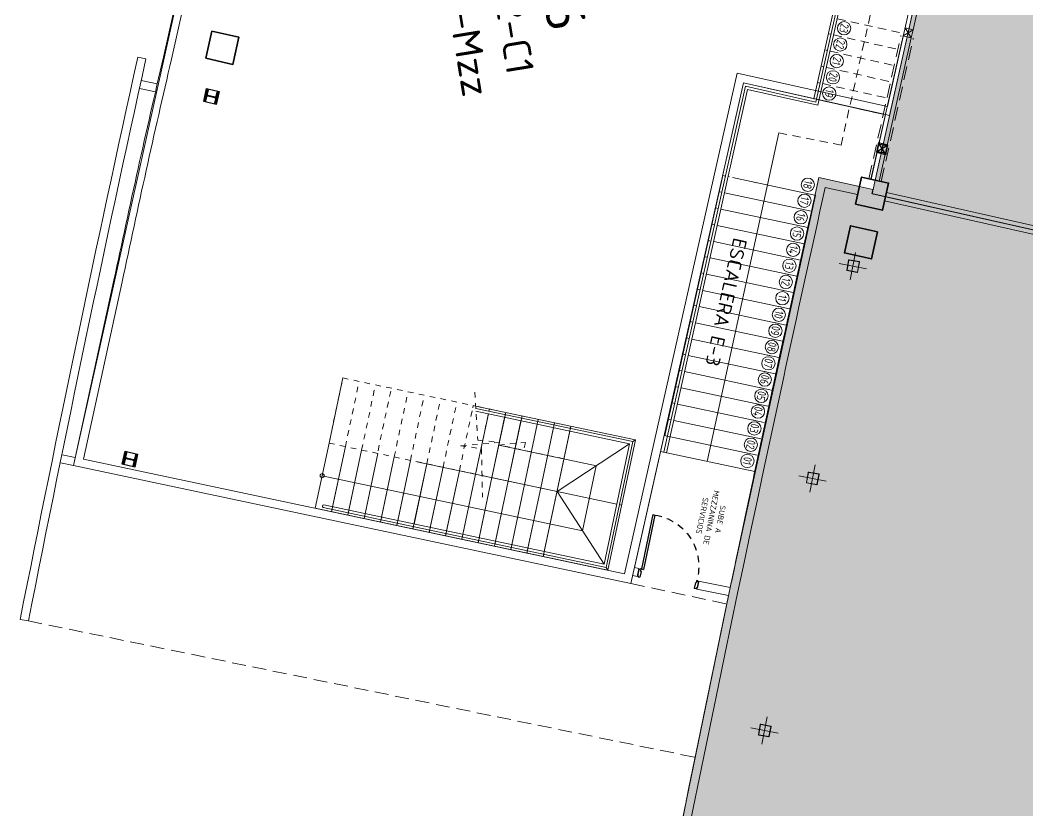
# Model space of a CAD drawing. Header units: metres. Extents: x 2 to 659295185, y -28 to 1124222152.
# Drawn here: x 655417.45 to 655435.61, y 1126618.58 to 1126632.83 of the extents above; entities that cross this region are included whole.
import ezdxf
from ezdxf.enums import TextEntityAlignment as Align

# ---------------------------------------------------------------- set-up
doc = ezdxf.new("R2010")
doc.units = ezdxf.units.M
doc.header["$MEASUREMENT"] = 0
for name, pattern in [('CCSM_C1_CUERPO CK$0$HIDDEN', [0.375, 0.25, -0.125]), ('CCSM_C1_CUERPO HP$0$CONTINUA', [0]), ('CCSM_C1_CUERPO HP$0$DASHED', [0.75, 0.5, -0.25]), ('CCSM_C1_CUERPO HP$0$HIDDEN', [0.375, 0.25, -0.125]), ('CONTINUA', [0]), ('HIDDEN', [0.375, 0.25, -0.125])]:
    doc.linetypes.add(name, pattern=pattern)
doc.layers.get('0').update_dxf_attribs({"linetype": 'CONTINUOUS'})
for name, color, linetype in [('A-VISTA 2', 3, 'CONTINUOUS'), ('CCSM_C1_CUERPO HP$0$-aa_niveles reales mz', 60, 'CONTINUOUS'), ('CCSM_C1_CUERPO HP$0$A-LOCAL ID', 7, 'CONTINUOUS'), ('CCSM_C1_CUERPO HP$0$A-PARED', 2, 'CCSM_C1_CUERPO HP$0$CONTINUA'), ('CCSM_C1_CUERPO HP$0$A-PROYECCIONES', 5, 'CCSM_C1_CUERPO HP$0$DASHED'), ('CCSM_C1_CUERPO HP$0$A-PUERTA', 5, 'CCSM_C1_CUERPO HP$0$CONTINUA'), ('CCSM_C1_CUERPO HP$0$A-TEXTOS AREAS', 9, 'CONTINUOUS'), ('CCSM_C1_CUERPO HP$0$A-VISTA 4', 8, 'CONTINUOUS'), ('CCSM_C1_CUERPO HP$0$EQUIPOS', 60, 'CONTINUOUS'), ('CCSM_C1_CUERPO HP$0$ID_AREA EXACTA', 7, 'CONTINUOUS'), ('CCSM_C1_CUERPO HP$0$ID_Nº LOCAL', 7, 'CONTINUOUS'), ('CCSM_C1_CUERPO HP$0$ID_RUBRO', 7, 'CONTINUOUS'), ('CCSM_C1_CUERPO HP$0$ID_USO', 7, 'CONTINUOUS'), ('CCSM_XREF ESTRUCTURA15$0$E_PLANCHAS P', 67, 'CONTINUOUS'), ('CCSM_XREF ESTRUCTURA15$0$PLANCHAS VERIFICADAS ANDENES  Y AMPLIACION LOCALES H Y N 12-05-2011', 8, 'CONTINUOUS')]:
    doc.layers.add(name, color=color, linetype=linetype)
doc.layers.add('CCSM_C1_CUERPO HP$0$A-AREAS COMERCIALES', color=151, linetype='CONTINUOUS', plot=False)
doc.layers.add('CCSM_C1_CUERPO HP$0$CCLA CORRECCIONES', color=40, linetype='CONTINUOUS', plot=False)
for name, color, linetype, lineweight in [('CCSM_C1_CUERPO HP$0$A-ESCALERAS', 7, 'CONTINUOUS', 5), ('CCSM_XREF ESTRUCTURA15$0$E-CA-COLUMNA', 2, 'CONTINUOUS', 35), ('CCSM_XREF ESTRUCTURA15$0$E-CH-COLUMNA', 2, 'CONTINUOUS', 35), ('CCSM_XREF ESTRUCTURA15$0$E-CP COLUMNAS', 2, 'CONTINUOUS', 35), ('LOCALES PROPIOS', 101, 'CONTINUA', 0), ('XREF ESCALERAS', 252, 'CONTINUOUS', 0)]:
    doc.layers.add(name, color=color, linetype=linetype, lineweight=lineweight)
doc.styles.add('CCSM_C1_CUERPO HP$0$ROMANS', font='romans__.ttf')

# ---------------------------------------------------------------- blocks, each defined once
blk = doc.blocks.new('CCSM_C1_CUERPO HP$0$refuerzos')
at = {"layer": 'CCSM_C1_CUERPO HP$0$-aa_niveles reales mz'}
blk.add_lwpolyline([(-1005676.254, 829072.727), (-1005676.254, 829072.377), (-1005675.904, 829072.377), (-1005675.904, 829072.727)], close=True, dxfattribs=at)
at = {"layer": 'CCSM_C1_CUERPO HP$0$EQUIPOS'}
blk.add_line((-1005676.254, 829072.727), (-1005675.904, 829072.377), dxfattribs=at)
blk.add_lwpolyline([(-1005676.254, 829072.377), (-1005676.223, 829072.377), (-1005676.223, 829072.546), (-1005675.936, 829072.546), (-1005675.936, 829072.377), (-1005675.904, 829072.377), (-1005675.904, 829072.727), (-1005675.936, 829072.727), (-1005675.936, 829072.558), (-1005676.223, 829072.558), (-1005676.223, 829072.727), (-1005676.254, 829072.727)], close=True, dxfattribs=at)
blk = doc.blocks.new('CCSM_C1_CUERPO HP$0$refuerzos1')
at = {"layer": 'CCSM_C1_CUERPO HP$0$EQUIPOS'}
blk.add_line((-1005675.904, 829072.727), (-1005676.254, 829072.377), dxfattribs=at)
at = {"layer": 'CCSM_C1_CUERPO HP$0$A-PARED'}
blk.add_blockref('CCSM_C1_CUERPO HP$0$refuerzos', (0, 0), dxfattribs=at)
blk = doc.blocks.new('CCSM_C1_CUERPO HP$0$A$C1D910B55')
for p, q in [((-1.07, 0.382), (-1.085, 0.344)), ((-1.07, 0.382), (-0.142, 0.009)), ((-1.085, 0.344), (-0.157, -0.029)), ((-0.142, 0.009), (-0.157, -0.029)), ((-0.131, 0.036), (-0.138, 0.018)), ((-0.138, 0.018), (-0.097, 0.001)), ((-0.117, 0.031), (-0.131, 0.036)), ((-0.111, 0.045), (-0.117, 0.031)), ((-0.097, 0.001), (-0.102, -0.013)), ((-0.102, -0.013), (-0.005, -0.052)), ((0, 0), (-0.006, -0.014)), ((-0.006, -0.014), (0.008, -0.02)), ((0.008, -0.02), (-0.005, -0.052)), ((-0.53, -0.956), (-0.522, -0.938)), ((-0.516, -0.962), (-0.53, -0.956)), ((-0.522, -0.938), (-0.481, -0.955)), ((-0.522, -0.976), (-0.516, -0.962)), ((-0.481, -0.955), (-0.475, -0.941)), ((-0.475, -0.941), (-0.378, -0.98)), ((-0.41, -1.021), (-0.405, -1.007)), ((-0.405, -1.007), (-0.391, -1.012)), ((-0.391, -1.012), (-0.378, -0.98))]:
    blk.add_line(p, q)
at = {"ltscale": 0.5}
for p, q in [((-0.111, 0.045), (0, 0)), ((-0.522, -0.976), (-0.41, -1.021))]:
    blk.add_line(p, q, dxfattribs=at)
at = {"color": 8, "linetype": 'CCSM_C1_CUERPO HP$0$HIDDEN', "ltscale": 0.5}
blk.add_arc((-0.24, -0.049), 0.932, 155.0029, 252.3562, dxfattribs=at)
blk = doc.blocks.new('CCSM_C1_CUERPO HP$0$NUM ESCALON')
blk.add_circle((0, 0), 0.12)
at = {"style": 'CCSM_C1_CUERPO HP$0$ROMANS', "width": 0.75}
blk.add_attdef('00', text='', height=0.15, dxfattribs=at).set_placement((0, 0), align=Align.MIDDLE_CENTER)
blk = doc.blocks.new('CCSM_C1_CUERPO HP$0$IDENT LOCAL')
at = {"layer": 'CCSM_C1_CUERPO HP$0$ID_AREA EXACTA', "style": 'CCSM_C1_CUERPO HP$0$ROMANS'}
blk.add_attdef('AREA-EXACTA', text='', height=0.5, dxfattribs=at).set_placement((0, 1.245), align=Align.BOTTOM_CENTER)
at = {"layer": 'CCSM_C1_CUERPO HP$0$ID_Nº LOCAL', "style": 'CCSM_C1_CUERPO HP$0$ROMANS'}
blk.add_attdef('NºLOCAL', text='', height=0.7, dxfattribs=at).set_placement((0, 2.05), align=Align.BOTTOM_CENTER)
at = {"layer": 'CCSM_C1_CUERPO HP$0$ID_RUBRO', "style": 'CCSM_C1_CUERPO HP$0$ROMANS'}
blk.add_attdef('RUBRO', text='', height=0.35, dxfattribs=at).set_placement((0, 0.395), align=Align.BOTTOM_CENTER)
at = {"layer": 'CCSM_C1_CUERPO HP$0$ID_USO', "style": 'CCSM_C1_CUERPO HP$0$ROMANS'}
blk.add_attdef('USO', text='', height=0.35, dxfattribs=at).set_placement((0, -0.455), align=Align.BOTTOM_CENTER)
blk = doc.blocks.new('CCSM_XREF ESTRUCTURA15$0$CCSM_COLUMNA REC')
at = {"layer": 'CCSM_XREF ESTRUCTURA15$0$E-CA-COLUMNA'}
blk.add_lwpolyline([(-0.25, -0.25), (0.25, -0.25), (0.25, 0.25), (-0.25, 0.25)], close=True, dxfattribs=at)
blk = doc.blocks.new('CCSM_XREF ESTRUCTURA15$0$A$C44311C89')
at = {"layer": 'CCSM_XREF ESTRUCTURA15$0$E-CP COLUMNAS'}
blk.add_lwpolyline([(-0.162, -0.103), (-0.028, -0.103, -0.410123), (-0.01, -0.121), (-0.01, -0.2), (0, -0.2), (0, 0), (-0.01, 0), (-0.01, -0.079, -0.410123), (-0.028, -0.097), (-0.162, -0.097, -0.410123), (-0.18, -0.079), (-0.18, 0), (-0.19, 0), (-0.19, -0.2), (-0.18, -0.2), (-0.18, -0.121, -0.418316), (-0.162, -0.103)], format="xyb", dxfattribs=at)
at = {"layer": 'CCSM_XREF ESTRUCTURA15$0$E_PLANCHAS P'}
blk.add_lwpolyline([(-0.21, 0.02), (0.02, 0.02), (0.02, -0.22), (-0.21, -0.22)], close=True, dxfattribs=at)
blk = doc.blocks.new('stairs3')
for p, q in [((655563.519, 1126395.991), (655562.335, 1126395.797)), ((655563.519, 1126395.991), (655562.335, 1126395.797)), ((655563.103, 1126391.667), (655565.383, 1126392.04))]:
    blk.add_line(p, q)
at = {"layer": 'XREF ESCALERAS'}
for p, q in [((655564.703, 1126396.185), (655563.519, 1126395.991)), ((655564.703, 1126396.185), (655563.519, 1126395.991)), ((655564.111, 1126396.088), (655564.887, 1126391.356)), ((655565.575, 1126390.866), (655564.703, 1126396.185)), ((655565.575, 1126390.866), (655564.703, 1126396.185)), ((655565.472, 1126390.94), (655564.637, 1126396.034)), ((655565.529, 1126390.899), (655564.686, 1126396.041)), ((655564.752, 1126395.889), (655563.568, 1126395.695)), ((655564.663, 1126395.874), (655563.568, 1126395.695)), ((655564.752, 1126395.889), (655564.712, 1126395.882)), ((655564.8, 1126395.593), (655563.616, 1126395.399)), ((655564.711, 1126395.578), (655563.616, 1126395.399)), ((655564.8, 1126395.593), (655564.761, 1126395.586)), ((655563.665, 1126395.103), (655564.849, 1126395.297)), ((655563.665, 1126395.103), (655564.76, 1126395.282)), ((655564.809, 1126395.29), (655564.849, 1126395.297)), ((655563.713, 1126394.807), (655564.897, 1126395.001)), ((655564.858, 1126394.994), (655564.897, 1126395.001)), ((655563.713, 1126394.807), (655564.808, 1126394.986)), ((655563.762, 1126394.511), (655564.946, 1126394.705)), ((655563.762, 1126394.511), (655564.857, 1126394.69)), ((655564.906, 1126394.698), (655564.946, 1126394.705)), ((655563.785, 1126394.367), (655564.198, 1126391.846)), ((655563.81, 1126394.215), (655564.994, 1126394.409)), ((655563.81, 1126394.215), (655564.906, 1126394.394)), ((655564.955, 1126394.402), (655564.994, 1126394.409)), ((655563.859, 1126393.919), (655565.043, 1126394.113)), ((655563.859, 1126393.919), (655564.954, 1126394.098)), ((655565.003, 1126394.106), (655565.043, 1126394.113)), ((655563.907, 1126393.622), (655565.091, 1126393.817)), ((655563.907, 1126393.622), (655565.003, 1126393.802)), ((655565.052, 1126393.81), (655565.091, 1126393.817)), ((655562.762, 1126393.435), (655562.723, 1126393.428)), ((655563.207, 1126390.478), (655562.73, 1126393.384)), ((655563.24, 1126390.524), (655562.772, 1126393.38)), ((655563.281, 1126390.581), (655562.823, 1126393.374)), ((655563.956, 1126393.326), (655565.14, 1126393.521)), ((655563.956, 1126393.326), (655565.051, 1126393.506)), ((655565.1, 1126393.514), (655565.14, 1126393.521)), ((655563.956, 1126393.326), (655562.86, 1126393.147)), ((655564.004, 1126393.03), (655565.188, 1126393.224)), ((655564.004, 1126393.03), (655565.1, 1126393.21)), ((655565.149, 1126393.218), (655565.188, 1126393.224)), ((655562.811, 1126393.139), (655562.772, 1126393.132)), ((655563.207, 1126390.478), (655562.787, 1126393.04)), ((655564.004, 1126393.03), (655562.82, 1126392.836)), ((655564.004, 1126393.03), (655562.909, 1126392.851)), ((655562.86, 1126392.843), (655562.82, 1126392.836)), ((655563.703, 1126391.159), (655563.412, 1126392.933)), ((655564.026, 1126392.897), (655564.198, 1126391.846)), ((655564.053, 1126392.734), (655565.237, 1126392.928)), ((655564.053, 1126392.734), (655565.148, 1126392.914)), ((655565.198, 1126392.922), (655565.237, 1126392.928)), ((655564.053, 1126392.734), (655562.869, 1126392.54)), ((655564.053, 1126392.734), (655562.957, 1126392.555)), ((655564.101, 1126392.438), (655565.286, 1126392.632)), ((655565.246, 1126392.626), (655565.286, 1126392.632)), ((655562.908, 1126392.547), (655562.869, 1126392.54)), ((655564.101, 1126392.438), (655565.197, 1126392.618)), ((655564.101, 1126392.438), (655562.917, 1126392.244)), ((655564.101, 1126392.438), (655563.006, 1126392.259)), ((655564.15, 1126392.142), (655565.334, 1126392.336)), ((655564.15, 1126392.142), (655565.245, 1126392.322)), ((655565.295, 1126392.33), (655565.334, 1126392.336)), ((655562.957, 1126392.251), (655562.917, 1126392.244)), ((655564.15, 1126392.142), (655562.966, 1126391.948)), ((655564.15, 1126392.142), (655563.054, 1126391.963)), ((655563.005, 1126391.955), (655562.966, 1126391.948)), ((655563.014, 1126391.652), (655565.383, 1126392.04)), ((655563.103, 1126391.667), (655565.294, 1126392.026)), ((655565.343, 1126392.034), (655565.383, 1126392.04)), ((655564.198, 1126391.846), (655563.282, 1126390.581)), ((655564.198, 1126391.846), (655565.471, 1126390.94)), ((655564.198, 1126391.846), (655564.376, 1126390.761)), ((655563.014, 1126391.652), (655563.054, 1126391.659)), ((655564.887, 1126391.356), (655563.703, 1126391.162)), ((655563.207, 1126390.478), (655565.575, 1126390.866)), ((655563.207, 1126390.478), (655565.575, 1126390.866)), ((655563.24, 1126390.524), (655565.529, 1126390.899)), ((655563.281, 1126390.581), (655565.472, 1126390.94)), ((655565.529, 1126390.899), (655565.575, 1126390.866)), ((655564.384, 1126390.711), (655564.391, 1126390.672)), ((655564.384, 1126390.711), (655564.391, 1126390.672)), ((655563.24, 1126390.524), (655563.207, 1126390.478))]:
    blk.add_line(p, q, dxfattribs=at)
at = {"layer": 'XREF ESCALERAS', "linetype": 'HIDDEN', "ltscale": 0.02}
for p, q in [((655563.519, 1126395.991), (655562.335, 1126395.797)), ((655562.335, 1126395.797), (655562.73, 1126393.384)), ((655563.568, 1126395.695), (655562.383, 1126395.501)), ((655563.616, 1126395.399), (655562.432, 1126395.205)), ((655563.616, 1126395.103), (655562.432, 1126394.909)), ((655563.713, 1126394.807), (655562.529, 1126394.613)), ((655563.762, 1126394.511), (655562.577, 1126394.317)), ((655563.81, 1126394.215), (655562.626, 1126394.02)), ((655563.859, 1126393.919), (655562.674, 1126393.724))]:
    blk.add_line(p, q, dxfattribs=at)
at = {"layer": 'XREF ESCALERAS', "linetype": 'CCSM_C1_CUERPO CK$0$HIDDEN', "ltscale": 0.02}
for p, q in [((655563.519, 1126395.991), (655563.785, 1126394.367)), ((655563.519, 1126395.991), (655564.026, 1126392.897)), ((655563.907, 1126393.622), (655562.723, 1126393.428)), ((655562.787, 1126393.04), (655562.73, 1126393.384)), ((655563.956, 1126393.326), (655562.772, 1126393.132))]:
    blk.add_line(p, q, dxfattribs=at)
for points in [[(655562.479, 1126393.412), (655563.342, 1126393.318), (655563.365, 1126392.919), (655563.46, 1126393.624), (655563.491, 1126393.243), (655564.362, 1126393.185)], [(655563.606, 1126391.749), (655563.412, 1126392.933), (655563.342, 1126392.457), (655563.486, 1126392.485)]]:
    blk.add_lwpolyline(points, dxfattribs=at)
at = {"layer": 'XREF ESCALERAS'}
blk.add_circle((655564.111, 1126396.088), 0.0379, dxfattribs=at)
blk.add_arc((655564.662, 1126396.031), 0.0258, 22.8201, 174.2948, dxfattribs=at)

msp = doc.modelspace()

# ---------------------------------------------------------------- hatches: boundary and pattern name
at = {"layer": 'LOCALES PROPIOS'}
for points in [[(655441.212, 1126640.1178), (655439.726, 1126633.4954), (655439.2198, 1126631.2393), (655439.1466, 1126631.2557), (655433.4521, 1126632.6053), (655435.4306, 1126641.4156)], [(655441.212, 1126640.1178), (655447.1406, 1126638.7866), (655444.5103, 1126627.0742), (655432.8034, 1126629.6967), (655433.4529, 1126632.6051), (655439.22, 1126631.2403), (655439.726, 1126633.4954)]]:
    msp.add_hatch(color=101, dxfattribs=at).paths.add_polyline_path(points)
h = msp.add_hatch(color=101, dxfattribs=at)
edge = h.paths.add_edge_path()
edge.add_line((655458.8488, 1126636.1563), (655457.5349, 1126630.3037))
edge.add_line((655457.5349, 1126630.3037), (655456.2187, 1126624.4413))
edge.add_line((655456.2187, 1126624.4413), (655456.0203, 1126623.5634))
edge.add_line((655456.0203, 1126623.5634), (655454.6943, 1126617.4988))
edge.add_line((655454.6943, 1126617.4988), (655453.4369, 1126611.4142))
edge.add_line((655453.4369, 1126611.4142), (655452.2504, 1126605.3198))
edge.add_line((655452.2504, 1126605.3198), (655451.1347, 1126599.2131))
edge.add_line((655451.1347, 1126599.2131), (655462.9514, 1126597.1235))
edge.add_line((655462.9514, 1126597.1235), (655460.9771, 1126585.1456))
edge.add_line((655460.9771, 1126585.1456), (655455.046, 1126586.0526))
edge.add_line((655455.046, 1126586.0526), (655449.1151, 1126586.9551))
edge.add_line((655449.1151, 1126586.9551), (655440.4809, 1126588.281))
edge.add_line((655440.4809, 1126588.281), (655437.2531, 1126588.7748))
edge.add_line((655437.2531, 1126588.7748), (655424.4306, 1126590.7362))
edge.add_arc((656034.1751, 1126495.8779), 617.0789, 167.4467516, 171.157344, ccw=False)
edge.add_line((655431.8478, 1126629.9981), (655432.8219, 1126629.7794))
edge.add_line((655432.8219, 1126629.7794), (655432.8008, 1126629.6973))
edge.add_line((655432.8008, 1126629.6973), (655444.5103, 1126627.0742))
edge.add_line((655444.5103, 1126627.0742), (655447.1406, 1126638.7866))
edge.add_line((655447.1406, 1126638.7866), (655458.8488, 1126636.1563))

# ---------------------------------------------------------------- linework, layer by layer
at = {"color": 5, "lineweight": 15}
for points in [[(655432.3826, 1126628.5092), (655432.3483, 1126628.329)], [(655432.388, 1126628.5082), (655432.3537, 1126628.3279)], [(655432.5715, 1126628.4761), (655432.3913, 1126628.5104)], [(655432.5725, 1126628.4815), (655432.3923, 1126628.5158)], [(655432.5394, 1126628.2926), (655432.5737, 1126628.4729)], [(655432.5448, 1126628.2916), (655432.5791, 1126628.4718)], [(655432.3549, 1126628.3193), (655432.5352, 1126628.285)], [(655432.3559, 1126628.3247), (655432.5362, 1126628.2904)], [(655431.6545, 1126624.6819), (655431.6202, 1126624.5016)], [(655431.6599, 1126624.6809), (655431.6256, 1126624.5006)], [(655431.8434, 1126624.6488), (655431.6631, 1126624.683)], [(655431.8444, 1126624.6542), (655431.6642, 1126624.6884)], [(655431.8113, 1126624.4653), (655431.8456, 1126624.6455)], [(655431.8167, 1126624.4642), (655431.851, 1126624.6445)], [(655431.6268, 1126624.492), (655431.807, 1126624.4577)], [(655431.6278, 1126624.4974), (655431.8081, 1126624.4631)], [(655430.7903, 1126620.139), (655430.756, 1126619.9588)], [(655430.7957, 1126620.138), (655430.7614, 1126619.9578)], [(655430.9791, 1126620.1059), (655430.7989, 1126620.1402)], [(655430.9802, 1126620.1113), (655430.7999, 1126620.1456)], [(655430.947, 1126619.9224), (655430.9813, 1126620.1027)], [(655430.9524, 1126619.9214), (655430.9867, 1126620.1017)], [(655430.7625, 1126619.9491), (655430.9428, 1126619.9148)], [(655430.7636, 1126619.9545), (655430.9438, 1126619.9202)]]:
    msp.add_lwpolyline(points, dxfattribs=at)
for centre, radius, start, end in [((655432.3907, 1126628.5077), 0.00825, 79.22856, 169.22856), ((655432.3907, 1126628.5077), 0.00275, 79.22856, 169.22856), ((655432.571, 1126628.4734), 0.00275, 349.22856, 79.22856), ((655432.571, 1126628.4734), 0.00825, 349.22856, 79.22856), ((655432.3564, 1126628.3274), 0.00825, 169.22856, 259.22856), ((655432.3564, 1126628.3274), 0.00275, 169.22856, 259.22856), ((655432.5367, 1126628.2931), 0.00825, 259.22856, 349.22856), ((655432.5367, 1126628.2931), 0.00275, 259.22856, 349.22856), ((655431.6626, 1126624.6803), 0.00825, 79.22856, 169.22856), ((655431.6626, 1126624.6803), 0.00275, 79.22856, 169.22856), ((655431.8429, 1126624.6461), 0.00275, 349.22856, 79.22856), ((655431.8429, 1126624.6461), 0.00825, 349.22856, 79.22856), ((655431.6283, 1126624.5001), 0.00825, 169.22856, 259.22856), ((655431.6283, 1126624.5001), 0.00275, 169.22856, 259.22856), ((655431.8086, 1126624.4658), 0.00825, 259.22856, 349.22856), ((655431.8086, 1126624.4658), 0.00275, 259.22856, 349.22856), ((655430.7984, 1126620.1375), 0.00825, 79.22856, 169.22856), ((655430.7984, 1126620.1375), 0.00275, 79.22856, 169.22856), ((655430.9786, 1126620.1032), 0.00275, 349.22856, 79.22856), ((655430.9786, 1126620.1032), 0.00825, 349.22856, 79.22856), ((655430.7641, 1126619.9572), 0.00825, 169.22856, 259.22856), ((655430.7641, 1126619.9572), 0.00275, 169.22856, 259.22856), ((655430.9443, 1126619.9229), 0.00825, 259.22856, 349.22856), ((655430.9443, 1126619.9229), 0.00275, 259.22856, 349.22856)]:
    msp.add_arc(centre, radius, start, end, dxfattribs=at)
at = {"layer": 'A-VISTA 2', "lineweight": 15}
for points in [[(655432.4127, 1126628.1556), (655432.5061, 1126628.6468)], [(655432.705, 1126628.3545), (655432.2138, 1126628.4479)], [(655431.6845, 1126624.3283), (655431.778, 1126624.8195)], [(655431.9769, 1126624.5272), (655431.4857, 1126624.6206)], [(655430.8203, 1126619.7855), (655430.9137, 1126620.2766)], [(655431.1126, 1126619.9843), (655430.6214, 1126620.0778)]]:
    msp.add_lwpolyline(points, dxfattribs=at)
at = {"layer": 'CCSM_C1_CUERPO HP$0$A-AREAS COMERCIALES', "lineweight": 5}
for points in [[(655418.4143, 1126624.8056), (655428.4564, 1126622.6788), (655430.4888, 1126631.7029), (655432.9161, 1126631.1596), (655433.0462, 1126631.1305), (655433.121, 1126631.1138), (655435.4321, 1126641.4152), (655424.7003, 1126643.821), (655424.7534, 1126644.0017), (655422.8076, 1126644.5737)], [(655441.2119, 1126640.1172), (655438.5823, 1126628.4093), (655435.6163, 1126629.0752), (655432.8057, 1126629.7062), (655433.4455, 1126632.5631), (655435.4321, 1126641.4152), (655441.2119, 1126640.1172)]]:
    msp.add_lwpolyline(points, close=True, dxfattribs=at)
msp.add_lwpolyline([(655432.8199, 1126629.7799), (655432.803, 1126629.7068), (655444.512, 1126627.078), (655447.1406, 1126638.7866), (655458.8493, 1126636.1586), (655456.1192, 1126624.0021), (655455.9326, 1126623.1731, 0.0113026), (655451.1345, 1126599.2119), (655462.9514, 1126597.1235, 0.005773), (655461.9295, 1126591.1402), (655460.9777, 1126585.1455, -0.0001385), (655449.1151, 1126586.9602), (655440.4809, 1126588.2809), (655440.47, 1126588.21), (655424.4206, 1126590.6716, -0.0162242), (655431.8478, 1126629.9981), (655432.8199, 1126629.7799)], format="xyb", dxfattribs=at)
at = {"layer": 'CCSM_C1_CUERPO HP$0$A-ESCALERAS', "color": 8, "linetype": 'CCSM_C1_CUERPO HP$0$DASHED', "lineweight": 5, "ltscale": 0.3}
for p, q in [((655432.2467, 1126630.5802), (655433.2536, 1126635.0784)), ((655432.1781, 1126632.8601), (655433.3782, 1126632.5908)), ((655432.1127, 1126632.5673), (655433.3126, 1126632.2981)), ((655432.0473, 1126632.2745), (655433.2469, 1126632.0054)), ((655431.9819, 1126631.9817), (655433.1812, 1126631.7126)), ((655431.9165, 1126631.6889), (655433.1155, 1126631.4199)), ((655431.8511, 1126631.3962), (655433.0499, 1126631.1272)), ((655431.1239, 1126630.8001), (655432.2467, 1126630.5802)), ((655430.1624, 1126630.0235), (655430.1135, 1126630.0339)), ((655430.2374, 1126630.0076), (655430.2113, 1126630.0131)), ((655430.0972, 1126629.7316), (655430.0483, 1126629.742)), ((655430.0318, 1126629.4388), (655429.9829, 1126629.4492)), ((655429.9664, 1126629.146), (655429.9175, 1126629.1564)), ((655429.901, 1126628.8532), (655429.8521, 1126628.8636)), ((655429.8356, 1126628.5604), (655429.7867, 1126628.5708)), ((655429.7702, 1126628.2676), (655429.7213, 1126628.2779)), ((655431.2953, 1126628.2497), (655431.2464, 1126628.2601)), ((655429.7048, 1126627.9748), (655429.6559, 1126627.9851)), ((655431.2287, 1126627.9572), (655431.1798, 1126627.9676)), ((655429.6394, 1126627.682), (655429.5905, 1126627.6923)), ((655431.1621, 1126627.6646), (655431.1132, 1126627.675)), ((655429.574, 1126627.3892), (655429.5251, 1126627.3995)), ((655431.0955, 1126627.3721), (655431.0466, 1126627.3825)), ((655429.5086, 1126627.0964), (655429.4597, 1126627.1067)), ((655431.0289, 1126627.0795), (655430.98, 1126627.0899)), ((655429.4432, 1126626.8036), (655429.3943, 1126626.8139)), ((655430.9623, 1126626.787), (655430.9134, 1126626.7974)), ((655429.3778, 1126626.5108), (655429.3289, 1126626.5211)), ((655430.8957, 1126626.4945), (655430.8468, 1126626.5048)), ((655429.3155, 1126626.2173), (655429.2666, 1126626.2277)), ((655430.8291, 1126626.2019), (655430.7802, 1126626.2123)), ((655429.2533, 1126625.9238), (655429.2044, 1126625.9342)), ((655430.7625, 1126625.9094), (655430.7136, 1126625.9197)), ((655429.1816, 1126625.6323), (655429.1327, 1126625.6427)), ((655430.6959, 1126625.6168), (655430.647, 1126625.6272)), ((655430.6293, 1126625.3243), (655430.5804, 1126625.3346)), ((655429.0995, 1126625.0355), (655429.0506, 1126625.0458))]:
    msp.add_line(p, q, dxfattribs=at)
at = {"layer": 'CCSM_C1_CUERPO HP$0$A-PARED', "lineweight": 5}
for p, q in [((655430.3751, 1126631.881), (655428.3453, 1126622.8556)), ((655430.4886, 1126631.7018), (655428.4564, 1126622.6788)), ((655430.4886, 1126631.7018), (655428.5249, 1126622.9705)), ((655431.326, 1126627.9913), (655431.3258, 1126627.9914)), ((655418.5907, 1126624.9215), (655428.3456, 1126622.8555))]:
    msp.add_line(p, q, dxfattribs=at)
at = {"layer": 'CCSM_C1_CUERPO HP$0$A-PARED', "lineweight": 5, "ltscale": 0.5}
for p, q in [((655433.0806, 1126631.2766), (655430.3751, 1126631.8809)), ((655433.0478, 1126631.1302), (655430.4886, 1126631.7018)), ((655431.7843, 1126629.6793), (655430.2498, 1126622.6111))]:
    msp.add_line(p, q, dxfattribs=at)
at = {"layer": 'CCSM_C1_CUERPO HP$0$A-PARED', "lineweight": 5}
for points in [[(655423.5542, 1126644.3542), (655422.8076, 1126644.5737), (655420.0318, 1126632.1651)], [(655423.5119, 1126644.2103), (655422.9189, 1126644.3846), (655420.1783, 1126632.1322), (655420.1783, 1126632.1322)], [(655433.3332, 1126632.0552), (655433.3274, 1126632.0565)], [(655432.5759, 1126629.8346), (655431.8478, 1126629.9981)], [(655432.5431, 1126629.6883), (655431.9615, 1126629.8188)]]:
    msp.add_lwpolyline(points, dxfattribs=at)
at = {"layer": 'CCSM_C1_CUERPO HP$0$A-PARED', "lineweight": 5, "ltscale": 0.5}
for points in [[(655433.0806, 1126631.2766), (655434.1418, 1126636.0066)], [(655433.5437, 1126632.6617), (655434.2873, 1126635.9739)], [(655432.785, 1126629.967), (655433.3656, 1126632.5529)], [(655432.9314, 1126629.9342), (655433.5109, 1126632.5153)], [(655432.9314, 1126629.9342), (655433.5107, 1126632.5145)], [(655419.5703, 1126632.167), (655419.7168, 1126632.1351)], [(655419.921, 1126631.6859), (655419.6327, 1126631.7486)], [(655419.8891, 1126631.5393), (655419.6008, 1126631.602)], [(655432.7855, 1126629.9669), (655433.0478, 1126631.1302)], [(655433.0638, 1126629.725), (655438.5265, 1126628.4966)], [(655432.6754, 1126629.4789), (655432.6755, 1126629.4792)], [(655433.0309, 1126629.5787), (655444.2507, 1126627.0556)], [(655432.8218, 1126629.446), (655432.8218, 1126629.4463)], [(655418.4444, 1126624.9525), (655418.2061, 1126625.0014)], [(655418.4143, 1126624.8056), (655418.176, 1126624.8545)], [(655428.6029, 1126622.9529), (655428.5249, 1126622.9705)], [(655428.6029, 1126622.9529), (655428.5718, 1126622.8048)], [(655428.5718, 1126622.8048), (655428.4917, 1126622.8228)], [(655428.5718, 1126622.8048), (655428.4917, 1126622.8228)], [(655429.6792, 1126622.7246), (655429.6476, 1126622.5766)], [(655429.6476, 1126622.5766), (655430.2188, 1126622.463)], [(655429.6792, 1126622.7246), (655430.2498, 1126622.6111)], [(655417.5983, 1126622.0049), (655417.4505, 1126622.031)]]:
    msp.add_lwpolyline(points, dxfattribs=at)
at = {"layer": 'CCSM_C1_CUERPO HP$0$A-PARED', "lineweight": 5}
for points in [[(655420.0318, 1126632.1651, 0.0051906), (655419.1415, 1126628.1459), (655418.4143, 1126624.8056), (655428.4564, 1126622.6788)], [(655420.1783, 1126632.1322, 0.0052266), (655419.2882, 1126628.1145), (655418.5907, 1126624.9215)], [(655431.8478, 1126629.9981, 0.0016161), (655431.0595, 1126626.4094, 0.001483), (655430.2988, 1126622.8442, 0.0000963), (655430.2498, 1126622.6111, 0.0000963)], [(655431.9615, 1126629.8188, 0.00155), (655431.2061, 1126626.3777, 0.0147294), (655424.5943, 1126590.7963)], [(655431.7771, 1126629.6809, 0.0014731), (655431.0595, 1126626.4094, 0.001483), (655430.2988, 1126622.8442, 0.0000963), (655430.2498, 1126622.6111, 0.0000963)], [(655430.2188, 1126622.463, 0.0130687), (655424.4204, 1126590.6717)]]:
    msp.add_lwpolyline(points, format="xyb", dxfattribs=at)
for centre, radius, start, end in [((655891.8373, 1126528.113), 483.5942, 167.574611, 168.801526), ((655891.8094, 1126528.1189), 483.4157, 167.574541, 168.8012)]:
    msp.add_arc(centre, radius, start, end, dxfattribs=at)
at = {"layer": 'CCSM_C1_CUERPO HP$0$A-PROYECCIONES', "lineweight": 5, "ltscale": 0.5}
for p, q in [((655432.7479, 1126629.9754), (655433.3245, 1126632.5561)), ((655432.9704, 1126629.9254), (655433.547, 1126632.5064)), ((655428.4595, 1126622.6781), (655430.1871, 1126622.3122)), ((655428.4595, 1126622.6781), (655430.1871, 1126622.3122))]:
    msp.add_line(p, q, dxfattribs=at)
msp.add_lwpolyline([(655417.5983, 1126622.0049), (655429.6152, 1126619.5473)], dxfattribs=at)
at = {"layer": 'CCSM_C1_CUERPO HP$0$A-VISTA 4', "lineweight": 5}
for p, q in [((655432.0162, 1126632.5889), (655432.0639, 1126632.5782)), ((655431.9505, 1126632.2962), (655431.9985, 1126632.2855)), ((655431.8849, 1126632.0035), (655431.9331, 1126631.9927)), ((655430.5244, 1126631.6425), (655429.0508, 1126625.0448)), ((655430.4886, 1126631.7018), (655431.8023, 1126631.4071)), ((655431.8192, 1126631.7108), (655431.8677, 1126631.6999)), ((655430.5623, 1126631.5828), (655429.0997, 1126625.0345)), ((655431.7535, 1126631.418), (655431.8023, 1126631.4071)), ((655431.8511, 1126631.3961), (655432.1439, 1126631.3304)), ((655429.8336, 1126624.8788), (655431.1239, 1126630.8001)), ((655430.1137, 1126630.0348), (655429.0673, 1126625.3499)), ((655431.7751, 1126629.6813), (655430.2863, 1126629.9972)), ((655430.7248, 1126629.9042), (655430.6759, 1126629.9145)), ((655431.71, 1126629.3885), (655430.1463, 1126629.7202)), ((655431.6449, 1126629.0956), (655430.0809, 1126629.4274)), ((655431.5797, 1126628.8027), (655430.0155, 1126629.1346)), ((655431.5146, 1126628.5099), (655429.9501, 1126628.8418)), ((655431.4494, 1126628.217), (655429.8847, 1126628.549)), ((655431.3843, 1126627.9242), (655429.8193, 1126628.2562)), ((655431.3191, 1126627.6313), (655429.7539, 1126627.9634)), ((655431.2539, 1126627.3385), (655429.6885, 1126627.6706)), ((655431.1886, 1126627.0457), (655429.6231, 1126627.3778)), ((655431.1234, 1126626.7528), (655429.5577, 1126627.085)), ((655431.0582, 1126626.46), (655429.4923, 1126626.7922)), ((655430.9929, 1126626.1672), (655429.4269, 1126626.4994)), ((655430.9276, 1126625.8743), (655429.3615, 1126626.2066)), ((655430.8623, 1126625.5815), (655429.2961, 1126625.9138)), ((655430.797, 1126625.2887), (655429.2307, 1126625.621)), ((655430.7317, 1126624.9959), (655429.0604, 1126625.3504)), ((655430.689, 1126624.6973), (655428.9944, 1126625.0568))]:
    msp.add_line(p, q, dxfattribs=at)
for points in [[(655434.1616, 1126636.1046), (655432.8652, 1126636.3954), (655431.7535, 1126631.418)], [(655434.1507, 1126636.0558), (655432.9031, 1126636.3357), (655431.7914, 1126631.3583), (655430.5244, 1126631.6425)], [(655434.1398, 1126636.007), (655432.941, 1126636.2759), (655431.8293, 1126631.2986), (655430.5623, 1126631.5828)]]:
    msp.add_lwpolyline(points, dxfattribs=at)
at = {"layer": 'CCSM_C1_CUERPO HP$0$CCLA CORRECCIONES', "lineweight": 5, "ltscale": 0.5}
msp.add_lwpolyline([(655433.5437, 1126632.6617), (655433.5109, 1126632.5153), (655433.3645, 1126632.5482), (655433.5437, 1126632.6617), (655433.3987, 1126632.6942), (655433.5109, 1126632.5153)], dxfattribs=at)

# ---------------------------------------------------------------- block references
at = {"layer": 'CCSM_C1_CUERPO HP$0$A-ESCALERAS', "lineweight": 5}
ref = msp.add_blockref('CCSM_C1_CUERPO HP$0$NUM ESCALON', (655432.3, 1126632.6873), dxfattribs=dict(at, rotation=256.9188981595862))
ref.add_attrib('00', '23', dxfattribs={"layer": '0', "height": 0.15, "rotation": 76.9189, "style": 'CCSM_C1_CUERPO HP$0$ROMANS', "text_generation_flag": 6, "width": 0.75}).set_placement((655432.3, 1126632.6873), align=Align.MIDDLE_CENTER)
ref = msp.add_blockref('CCSM_C1_CUERPO HP$0$NUM ESCALON', (655432.2325, 1126632.395), dxfattribs=dict(at, rotation=256.9188981595862))
ref.add_attrib('00', '22', dxfattribs={"layer": '0', "height": 0.15, "rotation": 76.9189, "style": 'CCSM_C1_CUERPO HP$0$ROMANS', "text_generation_flag": 6, "width": 0.75}).set_placement((655432.2325, 1126632.395), align=Align.MIDDLE_CENTER)
ref = msp.add_blockref('CCSM_C1_CUERPO HP$0$NUM ESCALON', (655432.1678, 1126632.0952), dxfattribs=dict(at, rotation=256.9188981595862))
ref.add_attrib('00', '21', dxfattribs={"layer": '0', "height": 0.15, "rotation": 76.9189, "style": 'CCSM_C1_CUERPO HP$0$ROMANS', "text_generation_flag": 6, "width": 0.75}).set_placement((655432.1678, 1126632.0952), align=Align.MIDDLE_CENTER)
ref = msp.add_blockref('CCSM_C1_CUERPO HP$0$NUM ESCALON', (655432.1004, 1126631.8029), dxfattribs=dict(at, rotation=256.9188981595862))
ref.add_attrib('00', '20', dxfattribs={"layer": '0', "height": 0.15, "rotation": 76.9189, "style": 'CCSM_C1_CUERPO HP$0$ROMANS', "text_generation_flag": 6, "width": 0.75}).set_placement((655432.1004, 1126631.8029), align=Align.MIDDLE_CENTER)
ref = msp.add_blockref('CCSM_C1_CUERPO HP$0$NUM ESCALON', (655432.0329, 1126631.5106), dxfattribs=dict(at, rotation=256.9188981595862))
ref.add_attrib('00', '19', dxfattribs={"layer": '0', "height": 0.15, "rotation": 76.9189, "style": 'CCSM_C1_CUERPO HP$0$ROMANS', "text_generation_flag": 6, "width": 0.75}).set_placement((655432.0329, 1126631.5106), align=Align.MIDDLE_CENTER)
ref = msp.add_blockref('CCSM_C1_CUERPO HP$0$NUM ESCALON', (655431.6464, 1126629.8673), dxfattribs=dict(at, rotation=256.9188981595862))
ref.add_attrib('00', '18', dxfattribs={"layer": '0', "height": 0.15, "rotation": 76.9189, "style": 'CCSM_C1_CUERPO HP$0$ROMANS', "text_generation_flag": 6, "width": 0.75}).set_placement((655431.6464, 1126629.8673), align=Align.MIDDLE_CENTER)
ref = msp.add_blockref('CCSM_C1_CUERPO HP$0$NUM ESCALON', (655431.5851, 1126629.5791), dxfattribs=dict(at, rotation=256.9188981595862))
ref.add_attrib('00', '17', dxfattribs={"layer": '0', "height": 0.15, "rotation": 76.9189, "style": 'CCSM_C1_CUERPO HP$0$ROMANS', "text_generation_flag": 6, "width": 0.75}).set_placement((655431.5851, 1126629.5791), align=Align.MIDDLE_CENTER)
ref = msp.add_blockref('CCSM_C1_CUERPO HP$0$NUM ESCALON', (655431.5197, 1126629.2802), dxfattribs=dict(at, rotation=256.9188981595862))
ref.add_attrib('00', '16', dxfattribs={"layer": '0', "height": 0.15, "rotation": 76.9189, "style": 'CCSM_C1_CUERPO HP$0$ROMANS', "text_generation_flag": 6, "width": 0.75}).set_placement((655431.5197, 1126629.2802), align=Align.MIDDLE_CENTER)
ref = msp.add_blockref('CCSM_C1_CUERPO HP$0$NUM ESCALON', (655431.4523, 1126628.9878), dxfattribs=dict(at, rotation=256.9188981595862))
ref.add_attrib('00', '15', dxfattribs={"layer": '0', "height": 0.15, "rotation": 76.9189, "style": 'CCSM_C1_CUERPO HP$0$ROMANS', "text_generation_flag": 6, "width": 0.75}).set_placement((655431.4523, 1126628.9878), align=Align.MIDDLE_CENTER)
ref = msp.add_blockref('CCSM_C1_CUERPO HP$0$NUM ESCALON', (655431.3838, 1126628.6945), dxfattribs=dict(at, xscale=-1, rotation=77.94739714659947))
ref.add_attrib('00', '14', dxfattribs={"layer": '0', "height": 0.15, "rotation": 77.9474, "style": 'CCSM_C1_CUERPO HP$0$ROMANS', "text_generation_flag": 6, "width": 0.75}).set_placement((655431.3838, 1126628.6945), align=Align.MIDDLE_CENTER)
ref = msp.add_blockref('CCSM_C1_CUERPO HP$0$NUM ESCALON', (655431.3141, 1126628.4083), dxfattribs=dict(at, xscale=-1, rotation=77.94739714659947))
ref.add_attrib('00', '13', dxfattribs={"layer": '0', "height": 0.15, "rotation": 77.9474, "style": 'CCSM_C1_CUERPO HP$0$ROMANS', "text_generation_flag": 6, "width": 0.75}).set_placement((655431.3141, 1126628.4083), align=Align.MIDDLE_CENTER)
ref = msp.add_blockref('CCSM_C1_CUERPO HP$0$NUM ESCALON', (655431.251, 1126628.115), dxfattribs=dict(at, xscale=-1, rotation=77.94739714659947))
ref.add_attrib('00', '12', dxfattribs={"layer": '0', "height": 0.15, "rotation": 77.9474, "style": 'CCSM_C1_CUERPO HP$0$ROMANS', "text_generation_flag": 6, "width": 0.75}).set_placement((655431.251, 1126628.115), align=Align.MIDDLE_CENTER)
ref = msp.add_blockref('CCSM_C1_CUERPO HP$0$NUM ESCALON', (655431.1879, 1126627.8217), dxfattribs=dict(at, xscale=-1, rotation=77.94739714659947))
ref.add_attrib('00', '11', dxfattribs={"layer": '0', "height": 0.15, "rotation": 77.9474, "style": 'CCSM_C1_CUERPO HP$0$ROMANS', "text_generation_flag": 6, "width": 0.75}).set_placement((655431.1879, 1126627.8217), align=Align.MIDDLE_CENTER)
ref = msp.add_blockref('CCSM_C1_CUERPO HP$0$NUM ESCALON', (655431.1239, 1126627.5247), dxfattribs=dict(at, xscale=-1, rotation=77.94739714659947))
ref.add_attrib('00', '10', dxfattribs={"layer": '0', "height": 0.15, "rotation": 77.9474, "style": 'CCSM_C1_CUERPO HP$0$ROMANS', "text_generation_flag": 6, "width": 0.75}).set_placement((655431.1239, 1126627.5247), align=Align.MIDDLE_CENTER)
ref = msp.add_blockref('CCSM_C1_CUERPO HP$0$NUM ESCALON', (655431.0617, 1126627.2351), dxfattribs=dict(at, xscale=-1, rotation=77.94739714659947))
ref.add_attrib('00', '09', dxfattribs={"layer": '0', "height": 0.15, "rotation": 77.9474, "style": 'CCSM_C1_CUERPO HP$0$ROMANS', "text_generation_flag": 6, "width": 0.75}).set_placement((655431.0617, 1126627.2351), align=Align.MIDDLE_CENTER)
ref = msp.add_blockref('CCSM_C1_CUERPO HP$0$NUM ESCALON', (655430.9986, 1126626.9418), dxfattribs=dict(at, xscale=-1, rotation=77.94739714659947))
ref.add_attrib('00', '08', dxfattribs={"layer": '0', "height": 0.15, "rotation": 77.9474, "style": 'CCSM_C1_CUERPO HP$0$ROMANS', "text_generation_flag": 6, "width": 0.75}).set_placement((655430.9986, 1126626.9418), align=Align.MIDDLE_CENTER)
ref = msp.add_blockref('CCSM_C1_CUERPO HP$0$NUM ESCALON', (655430.9355, 1126626.6484), dxfattribs=dict(at, xscale=-1, rotation=77.94739714659947))
ref.add_attrib('00', '07', dxfattribs={"layer": '0', "height": 0.15, "rotation": 77.9474, "style": 'CCSM_C1_CUERPO HP$0$ROMANS', "text_generation_flag": 6, "width": 0.75}).set_placement((655430.9355, 1126626.6484), align=Align.MIDDLE_CENTER)
ref = msp.add_blockref('CCSM_C1_CUERPO HP$0$NUM ESCALON', (655430.8724, 1126626.3551), dxfattribs=dict(at, xscale=-1, rotation=77.94739714659947))
ref.add_attrib('00', '06', dxfattribs={"layer": '0', "height": 0.15, "rotation": 77.9474, "style": 'CCSM_C1_CUERPO HP$0$ROMANS', "text_generation_flag": 6, "width": 0.75}).set_placement((655430.8724, 1126626.3551), align=Align.MIDDLE_CENTER)
ref = msp.add_blockref('CCSM_C1_CUERPO HP$0$NUM ESCALON', (655430.8093, 1126626.0618), dxfattribs=dict(at, xscale=-1, rotation=77.94739714659947))
ref.add_attrib('00', '05', dxfattribs={"layer": '0', "height": 0.15, "rotation": 77.9474, "style": 'CCSM_C1_CUERPO HP$0$ROMANS', "text_generation_flag": 6, "width": 0.75}).set_placement((655430.8093, 1126626.0618), align=Align.MIDDLE_CENTER)
ref = msp.add_blockref('CCSM_C1_CUERPO HP$0$NUM ESCALON', (655430.7486, 1126625.7796), dxfattribs=dict(at, xscale=-1, rotation=77.94739714659947))
ref.add_attrib('00', '04', dxfattribs={"layer": '0', "height": 0.15, "rotation": 77.9474, "style": 'CCSM_C1_CUERPO HP$0$ROMANS', "text_generation_flag": 6, "width": 0.75}).set_placement((655430.7486, 1126625.7796), align=Align.MIDDLE_CENTER)
ref = msp.add_blockref('CCSM_C1_CUERPO HP$0$NUM ESCALON', (655430.6831, 1126625.4752), dxfattribs=dict(at, xscale=-1, rotation=77.94739714659947))
ref.add_attrib('00', '03', dxfattribs={"layer": '0', "height": 0.15, "rotation": 77.9474, "style": 'CCSM_C1_CUERPO HP$0$ROMANS', "text_generation_flag": 6, "width": 0.75}).set_placement((655430.6831, 1126625.4752), align=Align.MIDDLE_CENTER)
ref = msp.add_blockref('CCSM_C1_CUERPO HP$0$NUM ESCALON', (655430.62, 1126625.1819), dxfattribs=dict(at, xscale=-1, rotation=77.94739714659947))
ref.add_attrib('00', '02', dxfattribs={"layer": '0', "height": 0.15, "rotation": 77.9474, "style": 'CCSM_C1_CUERPO HP$0$ROMANS', "text_generation_flag": 6, "width": 0.75}).set_placement((655430.62, 1126625.1819), align=Align.MIDDLE_CENTER)
ref = msp.add_blockref('CCSM_C1_CUERPO HP$0$NUM ESCALON', (655430.557, 1126624.8886), dxfattribs=dict(at, xscale=-1, rotation=77.94739714659947))
ref.add_attrib('00', '01', dxfattribs={"layer": '0', "height": 0.15, "rotation": 77.9474, "style": 'CCSM_C1_CUERPO HP$0$ROMANS', "text_generation_flag": 6, "width": 0.75}).set_placement((655430.557, 1126624.8886), align=Align.MIDDLE_CENTER)
at = {"layer": 'CCSM_C1_CUERPO HP$0$A-LOCAL ID', "lineweight": 5}
ref = msp.add_blockref('CCSM_C1_CUERPO HP$0$IDENT LOCAL', (655424.5381, 1126633.4979), dxfattribs=dict(at, rotation=279.3084512798494))
ref.add_attrib('NºLOCAL', 'L-036', dxfattribs={"layer": 'CCSM_C1_CUERPO HP$0$ID_Nº LOCAL', "color": 0, "height": 0.7, "rotation": 279.30845, "style": 'CCSM_C1_CUERPO HP$0$ROMANS'}).set_placement((655426.5611, 1126633.8295), align=Align.BOTTOM_CENTER)
ref.add_attrib('RUBRO', '226.30m2-Mzz', dxfattribs={"layer": 'CCSM_C1_CUERPO HP$0$ID_RUBRO', "height": 0.5, "rotation": 279.30845, "style": 'CCSM_C1_CUERPO HP$0$ROMANS'}).set_placement((655424.9282, 1126633.5619), align=Align.BOTTOM_CENTER)
ref.add_attrib('AREA-EXACTA', '233.45m2-C1', dxfattribs={"layer": 'CCSM_C1_CUERPO HP$0$ID_AREA EXACTA', "color": 0, "height": 0.5, "rotation": 279.30845, "style": 'CCSM_C1_CUERPO HP$0$ROMANS'}).set_placement((655425.767, 1126633.6993), align=Align.BOTTOM_CENTER)
at = {"layer": 'CCSM_C1_CUERPO HP$0$A-PARED', "lineweight": 5, "xscale": 0.4962289335650994, "yscale": 0.4962289335650994, "zscale": 0.4962289335650994, "rotation": 257.3509690186208}
msp.add_blockref('CCSM_C1_CUERPO HP$0$refuerzos1', (144728.0737, 729786.7385), dxfattribs=at)
at = {"layer": 'CCSM_C1_CUERPO HP$0$A-PUERTA', "lineweight": 5, "ltscale": 0.5, "xscale": -1, "rotation": 56.2401632365977}
msp.add_blockref('CCSM_C1_CUERPO HP$0$A$C1D910B55', (655428.5751, 1126622.8206), dxfattribs=at)
at = {"layer": 'CCSM_XREF ESTRUCTURA15$0$E-CH-COLUMNA', "lineweight": 5}
for p, rotation in [((655421.0949, 1126632.3353), 347.3465579038647), ((655432.8034, 1126629.7067), 347.3465582048326)]:
    msp.add_blockref('CCSM_XREF ESTRUCTURA15$0$CCSM_COLUMNA REC', p, dxfattribs=dict(at, rotation=rotation))
at = {"layer": 'CCSM_XREF ESTRUCTURA15$0$E-CP COLUMNAS', "lineweight": 5, "rotation": 167.3225037127965}
msp.add_blockref('CCSM_XREF ESTRUCTURA15$0$CCSM_COLUMNA REC', (655432.6063, 1126628.8285), dxfattribs=at)
at = {"layer": 'CCSM_XREF ESTRUCTURA15$0$PLANCHAS VERIFICADAS ANDENES  Y AMPLIACION LOCALES H Y N 12-05-2011', "lineweight": 5, "rotation": 167.3466248297693}
for p in [(655420.7827, 1126631.3808), (655419.3147, 1126624.8441)]:
    msp.add_blockref('CCSM_XREF ESTRUCTURA15$0$A$C44311C89', p, dxfattribs=at)
at = {"layer": 'XREF ESCALERAS', "xscale": -1, "rotation": 87.35053066036883}
msp.add_blockref('stairs3', (1810918.6683, 1729419.7514), dxfattribs=at)

# ---------------------------------------------------------------- texts
at = {"layer": 'CCSM_C1_CUERPO HP$0$A-TEXTOS AREAS', "lineweight": 5, "insert": (655430.1755, 1126627.7524), "char_height": 0.25, "width": 4.002377, "attachment_point": 5, "rotation": 257.40525, "style": 'CCSM_C1_CUERPO HP$0$ROMANS'}
msp.add_mtext('ESCALERA E-3', dxfattribs=at)
at = {"layer": 'CCSM_C1_CUERPO HP$0$A-TEXTOS AREAS', "lineweight": 5, "ltscale": 0.5, "insert": (655430.1202, 1126623.8263), "char_height": 0.1, "width": 1.215331, "attachment_point": 2, "rotation": 258.70509, "style": 'CCSM_C1_CUERPO HP$0$ROMANS'}
msp.add_mtext('SUBE A MEZZANINA DE SERVICIOS', dxfattribs=at)

doc.saveas('drawing.dxf')
